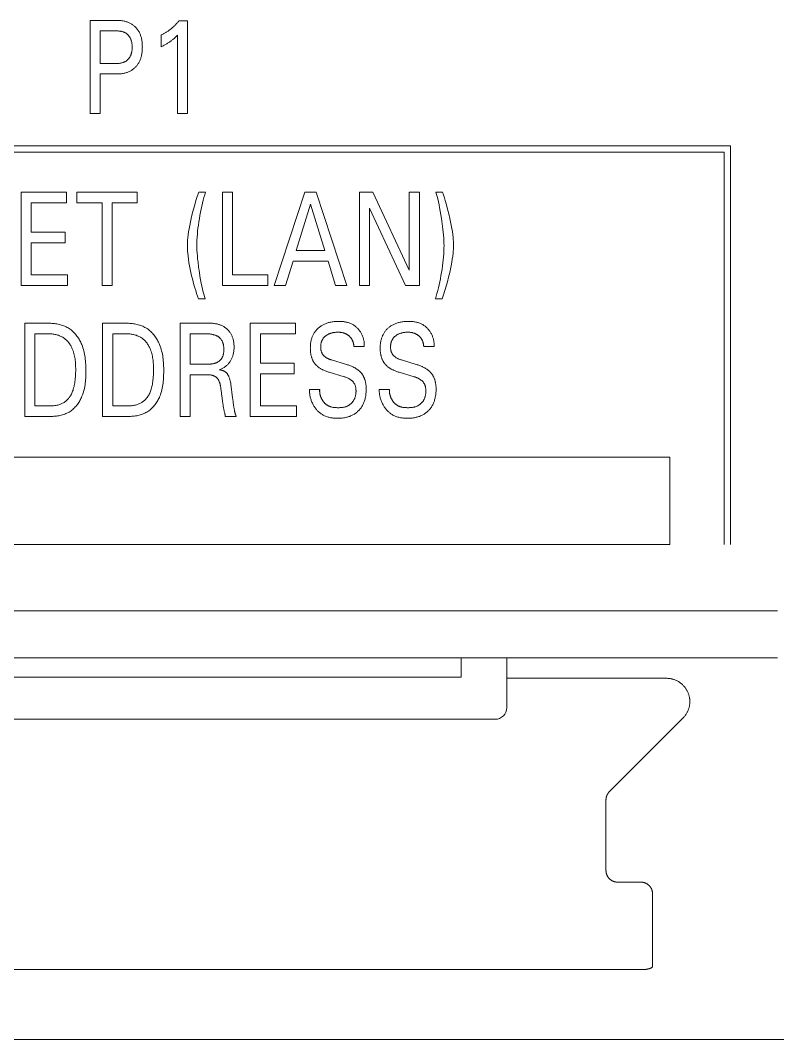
# Model space of a CAD drawing. Header units: millimetres. Extents: x 0 to 420, y 0 to 297.
# Drawn here: x 100.22 to 113.22, y 120.72 to 138.22 of the extents above; entities that cross this region are included whole.
import ezdxf

# ---------------------------------------------------------------- set-up
doc = ezdxf.new("R2010")
doc.units = ezdxf.units.MM
doc.layers.add('eProC - L2', color=41, linetype='Continuous', lineweight=20)

msp = doc.modelspace()

# ---------------------------------------------------------------- linework, layer by layer
at = {"layer": 'eProC - L2', "linetype": 'Continuous'}
for p, q in [((101.42, 136.615), (101.42, 138.215)), ((101.42, 138.215), (101.885, 138.215)), ((102.944, 138.206), (103.09, 138.206)), ((103.09, 138.206), (103.09, 136.615)), ((101.595, 138.034), (101.595, 137.476)), ((101.885, 138.034), (101.595, 138.034)), ((102.638, 137.761), (102.638, 137.96)), ((102.918, 136.615), (102.918, 137.959)), ((101.595, 137.476), (101.885, 137.476)), ((101.595, 137.295), (101.595, 136.615)), ((101.885, 137.295), (101.595, 137.295)), ((101.595, 136.615), (101.42, 136.615)), ((103.09, 136.615), (102.918, 136.615)), ((88.954, 136.06), (112.414, 136.06)), ((112.414, 136.06), (112.414, 129.215)), ((112.304, 135.95), (89.064, 135.95)), ((112.304, 129.215), (112.304, 135.95)), ((100.235, 133.665), (100.235, 135.265)), ((100.235, 135.265), (101.015, 135.265)), ((101.015, 135.265), (101.015, 135.084)), ((101.195, 135.084), (101.195, 135.265)), ((101.195, 135.265), (102.229, 135.265)), ((102.229, 135.265), (102.229, 135.084)), ((103.286, 135.264), (103.402, 135.264)), ((103.691, 133.665), (103.691, 135.265)), ((103.691, 135.265), (103.866, 135.265)), ((103.866, 135.265), (103.866, 133.847)), ((104.583, 133.665), (105.108, 135.265)), ((105.108, 135.265), (105.3, 135.265)), ((105.3, 135.265), (105.826, 133.665)), ((106.046, 133.665), (106.046, 135.265)), ((106.046, 135.265), (106.274, 135.265)), ((106.274, 135.265), (106.899, 133.924)), ((106.899, 133.924), (106.899, 135.265)), ((106.899, 135.265), (107.073, 135.265)), ((107.073, 135.265), (107.073, 133.665)), ((107.354, 135.264), (107.47, 135.264)), ((100.41, 135.084), (100.41, 134.579)), ((101.015, 135.084), (100.41, 135.084)), ((101.625, 135.084), (101.195, 135.084)), ((101.625, 133.665), (101.625, 135.084)), ((101.8, 135.084), (101.8, 133.665)), ((102.229, 135.084), (101.8, 135.084)), ((105.205, 135.059), (104.96, 134.264)), ((105.451, 134.264), (105.205, 135.059)), ((106.22, 134.992), (106.22, 133.665)), ((106.838, 133.665), (106.22, 134.992)), ((100.41, 134.579), (100.991, 134.579)), ((100.991, 134.579), (100.991, 134.398)), ((100.41, 134.398), (100.41, 133.847)), ((100.991, 134.398), (100.41, 134.398)), ((104.96, 134.264), (105.451, 134.264)), ((104.904, 134.083), (104.777, 133.665)), ((105.506, 134.083), (104.904, 134.083)), ((105.635, 133.665), (105.506, 134.083)), ((100.41, 133.847), (101.031, 133.847)), ((101.031, 133.847), (101.031, 133.665)), ((103.866, 133.847), (104.47, 133.847)), ((104.47, 133.847), (104.47, 133.665)), ((101.031, 133.665), (100.235, 133.665)), ((101.8, 133.665), (101.625, 133.665)), ((104.47, 133.665), (103.691, 133.665)), ((104.777, 133.665), (104.583, 133.665)), ((105.826, 133.665), (105.635, 133.665)), ((106.22, 133.665), (106.046, 133.665)), ((107.073, 133.665), (106.838, 133.665)), ((103.396, 133.436), (103.28, 133.436)), ((107.465, 133.436), (107.349, 133.436)), ((100.298, 131.415), (100.298, 133.015)), ((100.298, 133.015), (100.704, 133.015)), ((101.635, 131.415), (101.635, 133.015)), ((101.635, 133.015), (102.04, 133.015)), ((102.966, 131.415), (102.966, 133.015)), ((102.966, 133.015), (103.476, 133.015)), ((104.168, 131.415), (104.168, 133.015)), ((104.168, 133.015), (104.948, 133.015)), ((104.948, 133.015), (104.948, 132.834)), ((100.473, 132.834), (100.473, 131.597)), ((100.704, 132.834), (100.473, 132.834)), ((101.81, 132.834), (101.81, 131.597)), ((102.04, 132.834), (101.81, 132.834)), ((103.141, 132.834), (103.141, 132.314)), ((103.4, 132.834), (103.141, 132.834)), ((104.343, 132.834), (104.343, 132.329)), ((104.948, 132.834), (104.343, 132.834)), ((106.127, 132.615), (105.949, 132.615)), ((107.326, 132.615), (107.148, 132.615)), ((103.141, 132.314), (103.446, 132.314)), ((104.343, 132.329), (104.925, 132.329)), ((104.925, 132.329), (104.925, 132.148)), ((105.564, 132.385), (105.822, 132.308)), ((106.764, 132.385), (107.021, 132.308)), ((103.141, 132.132), (103.141, 131.415)), ((103.43, 132.132), (103.141, 132.132)), ((104.343, 132.148), (104.343, 131.597)), ((104.925, 132.148), (104.343, 132.148)), ((105.784, 132.097), (105.526, 132.174)), ((106.983, 132.097), (106.725, 132.174)), ((103.675, 131.825), (103.667, 131.892)), ((105.187, 131.879), (105.363, 131.879)), ((106.386, 131.879), (106.562, 131.879)), ((103.875, 131.669), (103.885, 131.599)), ((100.473, 131.597), (100.739, 131.597)), ((101.81, 131.597), (102.075, 131.597)), ((104.343, 131.597), (104.965, 131.597)), ((104.965, 131.597), (104.965, 131.415)), ((100.738, 131.415), (100.298, 131.415)), ((102.074, 131.415), (101.635, 131.415)), ((103.141, 131.415), (102.966, 131.415)), ((103.928, 131.417), (103.742, 131.417)), ((104.965, 131.415), (104.168, 131.415)), ((89.954, 130.715), (111.374, 130.715)), ((111.374, 130.715), (111.374, 129.215)), ((89.954, 129.215), (111.374, 129.215)), ((88.324, 128.08), (113.224, 128.08)), ((90.574, 127.27), (111.813, 127.27)), ((107.79, 126.937), (107.79, 127.27)), ((108.574, 126.415), (108.574, 127.276)), ((111.813, 127.27), (111.98, 127.27)), ((113.224, 127.27), (111.98, 127.27)), ((107.79, 126.937), (91.355, 126.937)), ((111.317, 126.919), (108.574, 126.919)), ((108.374, 126.215), (90.774, 126.215)), ((110.336, 124.973), (111.599, 126.236)), ((110.277, 123.619), (110.277, 124.831)), ((110.877, 123.419), (110.477, 123.419)), ((111.077, 121.973), (111.077, 123.219)), ((110.877, 121.917), (88.27, 121.917)), ((86.324, 120.715), (175.524, 120.715))]:
    msp.add_line(p, q, dxfattribs=at)
for points in [[(101.885, 137.295), (101.9, 137.295), (101.915, 137.295), (101.93, 137.296), (101.945, 137.298), (101.96, 137.299), (101.975, 137.301), (101.99, 137.304), (102.004, 137.307), (102.018, 137.31), (102.031, 137.314), (102.044, 137.318), (102.057, 137.322), (102.069, 137.327), (102.082, 137.332), (102.094, 137.338), (102.106, 137.344), (102.118, 137.35), (102.129, 137.357), (102.14, 137.364), (102.151, 137.371), (102.161, 137.379), (102.171, 137.387), (102.181, 137.396), (102.191, 137.405), (102.2, 137.414), (102.209, 137.424), (102.217, 137.433), (102.226, 137.443), (102.233, 137.454), (102.241, 137.465), (102.248, 137.476), (102.255, 137.487), (102.261, 137.498), (102.268, 137.511), (102.273, 137.523), (102.279, 137.536), (102.284, 137.549), (102.289, 137.562), (102.293, 137.576), (102.297, 137.589), (102.3, 137.603), (102.304, 137.616), (102.307, 137.634), (102.31, 137.652), (102.312, 137.67), (102.314, 137.688), (102.316, 137.706), (102.317, 137.724), (102.317, 137.742), (102.318, 137.76), (102.317, 137.777), (102.317, 137.795), (102.316, 137.813), (102.314, 137.831), (102.312, 137.848), (102.31, 137.866), (102.307, 137.883), (102.303, 137.901), (102.3, 137.914), (102.297, 137.928), (102.293, 137.941), (102.288, 137.954), (102.284, 137.967), (102.278, 137.98), (102.273, 137.993), (102.267, 138.005), (102.26, 138.017), (102.254, 138.028), (102.247, 138.039), (102.24, 138.05), (102.232, 138.061), (102.224, 138.071), (102.216, 138.081), (102.207, 138.091), (102.198, 138.1), (102.189, 138.109), (102.179, 138.118), (102.169, 138.126), (102.159, 138.134), (102.149, 138.141), (102.138, 138.149), (102.127, 138.156), (102.116, 138.162), (102.104, 138.168), (102.092, 138.174), (102.08, 138.179), (102.067, 138.185), (102.055, 138.189), (102.042, 138.193), (102.029, 138.197), (102.016, 138.201), (102.003, 138.204), (101.986, 138.207), (101.969, 138.21), (101.953, 138.212), (101.936, 138.213), (101.919, 138.215), (101.902, 138.215), (101.885, 138.215)], [(102.944, 138.206), (102.936, 138.196), (102.927, 138.186), (102.918, 138.175), (102.909, 138.165), (102.899, 138.155), (102.89, 138.145), (102.88, 138.135), (102.871, 138.126), (102.861, 138.116), (102.851, 138.107), (102.841, 138.098), (102.831, 138.089), (102.821, 138.081), (102.811, 138.072), (102.801, 138.064), (102.791, 138.056), (102.78, 138.048), (102.77, 138.04), (102.759, 138.033), (102.749, 138.025), (102.739, 138.018), (102.729, 138.012), (102.719, 138.006), (102.709, 138), (102.699, 137.994), (102.689, 137.988), (102.679, 137.982), (102.669, 137.976), (102.659, 137.971), (102.648, 137.966), (102.638, 137.96)], [(101.885, 138.034), (101.895, 138.034), (101.905, 138.034), (101.916, 138.033), (101.926, 138.032), (101.936, 138.031), (101.946, 138.029), (101.956, 138.027), (101.964, 138.025), (101.972, 138.023), (101.98, 138.021), (101.987, 138.018), (101.995, 138.015), (102.003, 138.012), (102.01, 138.009), (102.017, 138.005), (102.024, 138.002), (102.031, 137.998), (102.037, 137.994), (102.043, 137.989), (102.05, 137.985), (102.056, 137.98), (102.062, 137.975), (102.067, 137.969), (102.073, 137.964), (102.078, 137.958), (102.083, 137.952), (102.088, 137.946), (102.093, 137.94), (102.097, 137.934), (102.101, 137.927), (102.105, 137.92), (102.109, 137.914), (102.113, 137.906), (102.116, 137.899), (102.12, 137.891), (102.123, 137.883), (102.125, 137.875), (102.128, 137.867), (102.13, 137.859), (102.132, 137.851), (102.134, 137.843), (102.136, 137.832), (102.138, 137.822), (102.139, 137.811), (102.141, 137.8), (102.141, 137.79), (102.142, 137.779), (102.142, 137.768), (102.143, 137.757), (102.142, 137.747), (102.142, 137.736), (102.141, 137.725), (102.141, 137.714), (102.14, 137.703), (102.138, 137.692), (102.136, 137.682), (102.134, 137.671), (102.132, 137.663), (102.13, 137.655), (102.128, 137.647), (102.126, 137.638), (102.123, 137.631), (102.12, 137.623), (102.117, 137.615), (102.113, 137.607), (102.109, 137.6), (102.106, 137.593), (102.102, 137.586), (102.098, 137.579), (102.093, 137.573), (102.089, 137.567), (102.084, 137.56), (102.079, 137.554), (102.074, 137.549), (102.068, 137.543), (102.062, 137.538), (102.057, 137.532), (102.051, 137.527), (102.044, 137.523), (102.038, 137.518), (102.031, 137.514), (102.025, 137.51), (102.018, 137.506), (102.011, 137.502), (102.003, 137.499), (101.996, 137.496), (101.988, 137.493), (101.98, 137.49), (101.973, 137.488), (101.965, 137.485), (101.957, 137.484), (101.948, 137.482), (101.939, 137.48), (101.93, 137.479), (101.921, 137.478), (101.912, 137.477), (101.903, 137.477), (101.894, 137.476), (101.885, 137.476)], [(102.638, 137.761), (102.651, 137.767), (102.664, 137.774), (102.677, 137.781), (102.691, 137.788), (102.704, 137.795), (102.716, 137.802), (102.728, 137.809), (102.739, 137.815), (102.751, 137.822), (102.762, 137.829), (102.773, 137.837), (102.784, 137.844), (102.794, 137.851), (102.804, 137.858), (102.813, 137.865), (102.823, 137.872), (102.832, 137.879), (102.841, 137.887), (102.849, 137.893), (102.857, 137.9), (102.865, 137.907), (102.874, 137.915), (102.882, 137.923), (102.891, 137.931), (102.904, 137.945), (102.918, 137.959)], [(103.286, 135.264), (103.261, 135.194), (103.238, 135.123), (103.216, 135.048), (103.195, 134.973), (103.175, 134.894), (103.156, 134.815), (103.143, 134.756), (103.131, 134.696), (103.12, 134.637), (103.111, 134.585), (103.104, 134.534), (103.098, 134.482), (103.095, 134.449), (103.093, 134.416), (103.091, 134.383), (103.091, 134.35), (103.091, 134.317), (103.092, 134.283), (103.094, 134.25), (103.097, 134.216), (103.103, 134.165), (103.11, 134.113), (103.118, 134.061), (103.128, 134.002), (103.14, 133.943), (103.152, 133.884), (103.164, 133.831), (103.177, 133.778), (103.191, 133.725), (103.204, 133.675), (103.218, 133.625), (103.233, 133.576), (103.248, 133.529), (103.264, 133.483), (103.28, 133.436)], [(103.396, 133.436), (103.384, 133.474), (103.372, 133.512), (103.362, 133.551), (103.35, 133.6), (103.339, 133.65), (103.329, 133.701), (103.318, 133.762), (103.307, 133.824), (103.297, 133.885), (103.284, 133.976), (103.273, 134.067), (103.267, 134.118), (103.262, 134.17), (103.258, 134.222), (103.255, 134.265), (103.254, 134.307), (103.253, 134.35), (103.253, 134.397), (103.255, 134.444), (103.258, 134.491), (103.262, 134.543), (103.267, 134.594), (103.272, 134.646), (103.279, 134.702), (103.287, 134.758), (103.296, 134.814), (103.306, 134.868), (103.316, 134.922), (103.327, 134.976), (103.338, 135.026), (103.35, 135.076), (103.362, 135.126), (103.375, 135.172), (103.388, 135.219), (103.402, 135.264)], [(107.354, 135.264), (107.367, 135.227), (107.378, 135.189), (107.388, 135.151), (107.4, 135.101), (107.411, 135.051), (107.421, 135.001), (107.432, 134.939), (107.442, 134.877), (107.452, 134.815), (107.465, 134.724), (107.477, 134.633), (107.483, 134.581), (107.488, 134.529), (107.492, 134.478), (107.494, 134.435), (107.496, 134.393), (107.497, 134.35), (107.496, 134.303), (107.494, 134.257), (107.492, 134.21), (107.488, 134.158), (107.483, 134.107), (107.477, 134.055), (107.47, 133.999), (107.462, 133.943), (107.453, 133.887), (107.444, 133.833), (107.434, 133.78), (107.423, 133.726), (107.412, 133.676), (107.4, 133.626), (107.388, 133.576), (107.376, 133.529), (107.363, 133.483), (107.349, 133.436)], [(107.465, 133.436), (107.489, 133.506), (107.511, 133.576), (107.534, 133.65), (107.554, 133.725), (107.575, 133.805), (107.594, 133.884), (107.607, 133.944), (107.619, 134.004), (107.63, 134.064), (107.638, 134.116), (107.646, 134.168), (107.652, 134.219), (107.655, 134.252), (107.657, 134.285), (107.658, 134.318), (107.659, 134.35), (107.659, 134.384), (107.657, 134.418), (107.655, 134.451), (107.652, 134.485), (107.646, 134.537), (107.64, 134.589), (107.632, 134.64), (107.621, 134.699), (107.61, 134.758), (107.597, 134.816), (107.579, 134.895), (107.559, 134.974), (107.539, 135.049), (107.517, 135.123), (107.502, 135.171), (107.487, 135.218), (107.47, 135.264)], [(100.738, 131.415), (100.759, 131.416), (100.78, 131.416), (100.8, 131.418), (100.821, 131.419), (100.842, 131.422), (100.863, 131.425), (100.884, 131.428), (100.904, 131.432), (100.925, 131.437), (100.945, 131.443), (100.965, 131.449), (100.985, 131.456), (101.004, 131.463), (101.023, 131.472), (101.041, 131.481), (101.059, 131.491), (101.077, 131.502), (101.093, 131.513), (101.108, 131.524), (101.123, 131.537), (101.138, 131.55), (101.152, 131.563), (101.166, 131.578), (101.179, 131.592), (101.191, 131.607), (101.203, 131.623), (101.214, 131.639), (101.225, 131.656), (101.236, 131.673), (101.246, 131.69), (101.255, 131.707), (101.264, 131.725), (101.272, 131.743), (101.28, 131.761), (101.291, 131.788), (101.3, 131.816), (101.309, 131.844), (101.316, 131.872), (101.323, 131.9), (101.328, 131.929), (101.333, 131.958), (101.337, 131.987), (101.34, 132.016), (101.343, 132.045), (101.345, 132.074), (101.346, 132.104), (101.347, 132.133), (101.348, 132.163), (101.348, 132.192), (101.348, 132.222), (101.347, 132.251), (101.346, 132.28), (101.345, 132.309), (101.343, 132.339), (101.341, 132.368), (101.338, 132.397), (101.335, 132.425), (101.33, 132.454), (101.325, 132.483), (101.319, 132.511), (101.313, 132.539), (101.305, 132.567), (101.297, 132.595), (101.287, 132.622), (101.276, 132.65), (101.268, 132.669), (101.259, 132.688), (101.25, 132.706), (101.24, 132.725), (101.23, 132.743), (101.219, 132.761), (101.207, 132.778), (101.195, 132.795), (101.182, 132.812), (101.169, 132.828), (101.155, 132.844), (101.141, 132.859), (101.126, 132.873), (101.111, 132.887), (101.095, 132.9), (101.079, 132.912), (101.062, 132.924), (101.044, 132.935), (101.026, 132.945), (101.008, 132.954), (100.989, 132.963), (100.97, 132.971), (100.95, 132.978), (100.931, 132.984), (100.91, 132.99), (100.89, 132.995), (100.87, 133), (100.849, 133.003), (100.828, 133.007), (100.808, 133.01), (100.787, 133.012), (100.766, 133.013), (100.745, 133.015), (100.724, 133.015), (100.704, 133.015)], [(102.074, 131.415), (102.095, 131.416), (102.116, 131.416), (102.137, 131.418), (102.158, 131.419), (102.178, 131.422), (102.199, 131.425), (102.22, 131.428), (102.241, 131.432), (102.261, 131.437), (102.281, 131.443), (102.301, 131.449), (102.321, 131.456), (102.34, 131.463), (102.359, 131.472), (102.378, 131.481), (102.396, 131.491), (102.413, 131.502), (102.429, 131.513), (102.445, 131.524), (102.46, 131.537), (102.474, 131.55), (102.488, 131.563), (102.502, 131.578), (102.515, 131.592), (102.527, 131.607), (102.539, 131.623), (102.551, 131.639), (102.562, 131.656), (102.572, 131.673), (102.582, 131.69), (102.591, 131.707), (102.6, 131.725), (102.609, 131.743), (102.616, 131.761), (102.627, 131.788), (102.637, 131.816), (102.645, 131.844), (102.653, 131.872), (102.659, 131.9), (102.665, 131.929), (102.669, 131.958), (102.673, 131.987), (102.676, 132.016), (102.679, 132.045), (102.681, 132.074), (102.682, 132.104), (102.683, 132.133), (102.684, 132.163), (102.684, 132.192), (102.684, 132.222), (102.684, 132.251), (102.683, 132.28), (102.681, 132.309), (102.68, 132.339), (102.677, 132.368), (102.674, 132.397), (102.671, 132.425), (102.667, 132.454), (102.662, 132.483), (102.656, 132.511), (102.649, 132.539), (102.641, 132.567), (102.633, 132.595), (102.623, 132.622), (102.613, 132.65), (102.604, 132.669), (102.596, 132.688), (102.586, 132.706), (102.576, 132.725), (102.566, 132.743), (102.555, 132.761), (102.543, 132.778), (102.531, 132.795), (102.518, 132.812), (102.505, 132.828), (102.491, 132.844), (102.477, 132.859), (102.462, 132.873), (102.447, 132.887), (102.431, 132.9), (102.415, 132.912), (102.398, 132.924), (102.38, 132.935), (102.362, 132.945), (102.344, 132.954), (102.325, 132.963), (102.306, 132.971), (102.287, 132.978), (102.267, 132.984), (102.247, 132.99), (102.226, 132.995), (102.206, 133), (102.185, 133.003), (102.165, 133.007), (102.144, 133.01), (102.123, 133.012), (102.102, 133.013), (102.081, 133.015), (102.061, 133.015), (102.04, 133.015)], [(103.638, 132.216), (103.651, 132.221), (103.663, 132.226), (103.676, 132.232), (103.688, 132.238), (103.699, 132.244), (103.71, 132.251), (103.722, 132.258), (103.732, 132.265), (103.743, 132.273), (103.753, 132.281), (103.763, 132.289), (103.773, 132.298), (103.781, 132.306), (103.789, 132.314), (103.797, 132.323), (103.805, 132.332), (103.812, 132.342), (103.82, 132.351), (103.826, 132.361), (103.833, 132.371), (103.839, 132.381), (103.845, 132.392), (103.85, 132.403), (103.855, 132.414), (103.86, 132.425), (103.864, 132.437), (103.868, 132.448), (103.872, 132.46), (103.875, 132.472), (103.878, 132.484), (103.882, 132.499), (103.884, 132.514), (103.887, 132.529), (103.888, 132.544), (103.89, 132.559), (103.891, 132.574), (103.891, 132.59), (103.892, 132.605), (103.891, 132.619), (103.891, 132.634), (103.89, 132.648), (103.889, 132.663), (103.887, 132.677), (103.886, 132.692), (103.883, 132.706), (103.88, 132.72), (103.877, 132.734), (103.874, 132.747), (103.87, 132.759), (103.866, 132.771), (103.862, 132.783), (103.857, 132.795), (103.852, 132.807), (103.847, 132.818), (103.841, 132.829), (103.834, 132.84), (103.828, 132.85), (103.822, 132.859), (103.816, 132.868), (103.809, 132.876), (103.802, 132.885), (103.795, 132.893), (103.787, 132.901), (103.779, 132.909), (103.771, 132.916), (103.763, 132.924), (103.753, 132.931), (103.744, 132.938), (103.734, 132.945), (103.724, 132.952), (103.714, 132.958), (103.703, 132.964), (103.693, 132.969), (103.682, 132.975), (103.671, 132.98), (103.659, 132.984), (103.647, 132.989), (103.635, 132.993), (103.623, 132.996), (103.611, 133), (103.599, 133.003), (103.587, 133.005), (103.571, 133.008), (103.555, 133.01), (103.539, 133.012), (103.524, 133.014), (103.508, 133.015), (103.492, 133.015), (103.476, 133.015)], [(106.127, 132.615), (106.128, 132.628), (106.128, 132.641), (106.128, 132.654), (106.127, 132.667), (106.126, 132.68), (106.125, 132.693), (106.123, 132.707), (106.12, 132.72), (106.117, 132.732), (106.114, 132.745), (106.111, 132.758), (106.107, 132.771), (106.102, 132.783), (106.097, 132.796), (106.092, 132.808), (106.086, 132.82), (106.08, 132.832), (106.074, 132.844), (106.067, 132.855), (106.06, 132.866), (106.053, 132.877), (106.045, 132.888), (106.037, 132.899), (106.029, 132.909), (106.02, 132.919), (106.012, 132.929), (106.002, 132.938), (105.993, 132.947), (105.983, 132.956), (105.973, 132.964), (105.963, 132.972), (105.952, 132.979), (105.941, 132.986), (105.93, 132.993), (105.919, 132.999), (105.906, 133.006), (105.894, 133.011), (105.88, 133.017), (105.867, 133.021), (105.853, 133.026), (105.84, 133.03), (105.826, 133.033), (105.812, 133.036), (105.798, 133.039), (105.783, 133.041), (105.769, 133.043), (105.755, 133.044), (105.74, 133.045), (105.726, 133.046), (105.711, 133.047), (105.697, 133.047), (105.682, 133.047), (105.664, 133.047), (105.646, 133.046), (105.628, 133.045), (105.61, 133.044), (105.592, 133.042), (105.574, 133.039), (105.556, 133.036), (105.542, 133.033), (105.528, 133.03), (105.514, 133.026), (105.5, 133.022), (105.487, 133.018), (105.473, 133.013), (105.46, 133.008), (105.446, 133.002), (105.434, 132.996), (105.422, 132.99), (105.41, 132.983), (105.398, 132.977), (105.386, 132.969), (105.375, 132.962), (105.364, 132.954), (105.353, 132.945), (105.343, 132.937), (105.334, 132.929), (105.325, 132.92), (105.316, 132.911), (105.307, 132.902), (105.299, 132.892), (105.291, 132.882), (105.283, 132.872), (105.276, 132.862), (105.269, 132.851), (105.262, 132.84), (105.256, 132.829), (105.25, 132.817), (105.244, 132.805), (105.239, 132.793), (105.234, 132.781), (105.23, 132.769), (105.225, 132.757), (105.222, 132.744), (105.218, 132.731), (105.215, 132.717), (105.212, 132.702), (105.209, 132.687), (105.207, 132.673), (105.205, 132.658), (105.204, 132.643), (105.203, 132.628)], [(107.326, 132.615), (107.327, 132.628), (107.327, 132.641), (107.327, 132.654), (107.326, 132.667), (107.325, 132.68), (107.324, 132.693), (107.322, 132.707), (107.32, 132.72), (107.317, 132.732), (107.314, 132.745), (107.31, 132.758), (107.306, 132.771), (107.301, 132.783), (107.296, 132.796), (107.291, 132.808), (107.286, 132.82), (107.28, 132.832), (107.273, 132.844), (107.267, 132.855), (107.26, 132.866), (107.252, 132.877), (107.245, 132.888), (107.237, 132.899), (107.228, 132.909), (107.22, 132.919), (107.211, 132.929), (107.202, 132.938), (107.192, 132.947), (107.182, 132.956), (107.172, 132.964), (107.162, 132.972), (107.151, 132.979), (107.141, 132.986), (107.13, 132.993), (107.118, 132.999), (107.106, 133.006), (107.093, 133.011), (107.08, 133.017), (107.066, 133.021), (107.053, 133.026), (107.039, 133.03), (107.025, 133.033), (107.011, 133.036), (106.997, 133.039), (106.983, 133.041), (106.968, 133.043), (106.954, 133.044), (106.939, 133.045), (106.925, 133.046), (106.91, 133.047), (106.896, 133.047), (106.882, 133.047), (106.863, 133.047), (106.845, 133.046), (106.827, 133.045), (106.809, 133.044), (106.791, 133.042), (106.773, 133.039), (106.755, 133.036), (106.741, 133.033), (106.727, 133.03), (106.713, 133.026), (106.7, 133.022), (106.686, 133.018), (106.672, 133.013), (106.659, 133.008), (106.646, 133.002), (106.633, 132.996), (106.621, 132.99), (106.609, 132.983), (106.597, 132.977), (106.586, 132.969), (106.574, 132.962), (106.563, 132.954), (106.552, 132.945), (106.542, 132.937), (106.533, 132.929), (106.524, 132.92), (106.515, 132.911), (106.506, 132.902), (106.498, 132.892), (106.49, 132.882), (106.482, 132.872), (106.475, 132.862), (106.468, 132.851), (106.461, 132.84), (106.455, 132.829), (106.449, 132.817), (106.443, 132.805), (106.438, 132.793), (106.433, 132.781), (106.429, 132.769), (106.425, 132.757), (106.421, 132.744), (106.418, 132.731), (106.414, 132.717), (106.411, 132.702), (106.408, 132.687), (106.406, 132.673), (106.404, 132.658), (106.403, 132.643), (106.402, 132.628)], [(100.704, 132.834), (100.72, 132.834), (100.736, 132.833), (100.752, 132.832), (100.768, 132.831), (100.784, 132.829), (100.8, 132.827), (100.816, 132.824), (100.832, 132.821), (100.847, 132.817), (100.863, 132.812), (100.878, 132.808), (100.893, 132.802), (100.908, 132.796), (100.923, 132.79), (100.937, 132.782), (100.951, 132.775), (100.964, 132.766), (100.977, 132.758), (100.989, 132.748), (101, 132.739), (101.012, 132.728), (101.022, 132.718), (101.033, 132.706), (101.043, 132.695), (101.052, 132.683), (101.062, 132.671), (101.07, 132.658), (101.079, 132.645), (101.087, 132.632), (101.094, 132.618), (101.102, 132.605), (101.108, 132.591), (101.115, 132.577), (101.121, 132.562), (101.129, 132.541), (101.136, 132.519), (101.143, 132.497), (101.149, 132.474), (101.154, 132.452), (101.158, 132.429), (101.162, 132.407), (101.165, 132.384), (101.167, 132.361), (101.169, 132.338), (101.171, 132.315), (101.172, 132.292), (101.172, 132.269), (101.173, 132.246), (101.173, 132.223), (101.173, 132.192), (101.172, 132.16), (101.17, 132.129), (101.169, 132.098), (101.166, 132.067), (101.163, 132.036), (101.16, 132.014), (101.156, 131.992), (101.153, 131.97), (101.148, 131.949), (101.144, 131.927), (101.138, 131.906), (101.132, 131.884), (101.127, 131.867), (101.12, 131.849), (101.114, 131.832), (101.107, 131.816), (101.099, 131.799), (101.09, 131.783), (101.081, 131.767), (101.074, 131.755), (101.065, 131.743), (101.057, 131.732), (101.048, 131.721), (101.039, 131.711), (101.029, 131.7), (101.018, 131.691), (101.008, 131.681), (100.997, 131.673), (100.985, 131.664), (100.973, 131.656), (100.961, 131.649), (100.949, 131.642), (100.936, 131.636), (100.923, 131.63), (100.91, 131.625), (100.896, 131.62), (100.883, 131.616), (100.865, 131.611), (100.847, 131.607), (100.83, 131.604), (100.812, 131.601), (100.794, 131.599), (100.775, 131.598), (100.757, 131.597), (100.739, 131.597)], [(102.04, 132.834), (102.056, 132.834), (102.072, 132.833), (102.088, 132.832), (102.104, 132.831), (102.12, 132.829), (102.136, 132.827), (102.152, 132.824), (102.168, 132.821), (102.184, 132.817), (102.199, 132.812), (102.215, 132.808), (102.23, 132.802), (102.245, 132.796), (102.259, 132.79), (102.273, 132.782), (102.287, 132.775), (102.301, 132.766), (102.313, 132.758), (102.325, 132.748), (102.337, 132.739), (102.348, 132.728), (102.359, 132.718), (102.369, 132.706), (102.379, 132.695), (102.389, 132.683), (102.398, 132.671), (102.407, 132.658), (102.415, 132.645), (102.423, 132.632), (102.431, 132.618), (102.438, 132.605), (102.445, 132.591), (102.451, 132.577), (102.457, 132.562), (102.465, 132.541), (102.473, 132.519), (102.479, 132.497), (102.485, 132.474), (102.49, 132.452), (102.494, 132.429), (102.498, 132.407), (102.501, 132.384), (102.503, 132.361), (102.505, 132.338), (102.507, 132.315), (102.508, 132.292), (102.509, 132.269), (102.509, 132.246), (102.509, 132.223), (102.509, 132.192), (102.508, 132.16), (102.507, 132.129), (102.505, 132.098), (102.502, 132.067), (102.499, 132.036), (102.496, 132.014), (102.493, 131.992), (102.489, 131.97), (102.485, 131.949), (102.48, 131.927), (102.474, 131.906), (102.468, 131.884), (102.463, 131.867), (102.457, 131.849), (102.45, 131.832), (102.443, 131.816), (102.435, 131.799), (102.427, 131.783), (102.417, 131.767), (102.41, 131.755), (102.402, 131.743), (102.393, 131.732), (102.384, 131.721), (102.375, 131.711), (102.365, 131.7), (102.355, 131.691), (102.344, 131.681), (102.333, 131.673), (102.322, 131.664), (102.31, 131.656), (102.298, 131.649), (102.285, 131.642), (102.272, 131.636), (102.259, 131.63), (102.246, 131.625), (102.233, 131.62), (102.219, 131.616), (102.201, 131.611), (102.184, 131.607), (102.166, 131.604), (102.148, 131.601), (102.13, 131.599), (102.112, 131.598), (102.094, 131.597), (102.075, 131.597)], [(103.4, 132.834), (103.415, 132.834), (103.43, 132.834), (103.444, 132.833), (103.459, 132.832), (103.474, 132.831), (103.489, 132.829), (103.499, 132.827), (103.51, 132.826), (103.52, 132.824), (103.531, 132.822), (103.541, 132.819), (103.551, 132.816), (103.562, 132.813), (103.569, 132.811), (103.576, 132.808), (103.583, 132.805), (103.59, 132.802), (103.597, 132.799), (103.604, 132.795), (103.611, 132.792), (103.618, 132.788), (103.623, 132.784), (103.629, 132.779), (103.635, 132.775), (103.64, 132.771), (103.645, 132.766), (103.65, 132.761), (103.655, 132.756), (103.66, 132.75), (103.664, 132.745), (103.668, 132.739), (103.673, 132.734), (103.677, 132.727), (103.681, 132.72), (103.685, 132.712), (103.689, 132.705), (103.692, 132.697), (103.695, 132.69), (103.698, 132.682), (103.701, 132.674), (103.703, 132.666), (103.705, 132.658), (103.708, 132.649), (103.71, 132.639), (103.711, 132.629), (103.713, 132.62), (103.714, 132.61), (103.715, 132.6), (103.716, 132.59), (103.716, 132.581), (103.716, 132.571), (103.716, 132.561), (103.716, 132.552), (103.716, 132.544), (103.716, 132.535), (103.715, 132.527), (103.714, 132.519), (103.713, 132.51), (103.712, 132.502), (103.711, 132.494), (103.709, 132.485), (103.707, 132.477), (103.705, 132.469), (103.703, 132.461), (103.7, 132.453), (103.697, 132.446), (103.694, 132.438), (103.69, 132.431), (103.686, 132.423), (103.683, 132.417), (103.679, 132.411), (103.675, 132.405), (103.67, 132.4), (103.666, 132.394), (103.661, 132.389), (103.656, 132.383), (103.65, 132.378), (103.645, 132.373), (103.639, 132.369), (103.634, 132.364), (103.628, 132.36), (103.622, 132.356), (103.615, 132.352), (103.609, 132.348), (103.603, 132.344), (103.596, 132.341), (103.588, 132.337), (103.58, 132.334), (103.571, 132.331), (103.563, 132.328), (103.554, 132.325), (103.545, 132.323), (103.536, 132.321), (103.527, 132.32), (103.518, 132.318), (103.509, 132.317), (103.5, 132.316), (103.491, 132.315), (103.482, 132.315), (103.473, 132.314), (103.464, 132.314), (103.455, 132.314), (103.446, 132.314)], [(105.564, 132.385), (105.555, 132.388), (105.546, 132.391), (105.537, 132.394), (105.528, 132.397), (105.52, 132.401), (105.511, 132.405), (105.502, 132.409), (105.494, 132.413), (105.485, 132.418), (105.477, 132.423), (105.469, 132.428), (105.462, 132.434), (105.456, 132.438), (105.45, 132.443), (105.444, 132.448), (105.439, 132.453), (105.434, 132.458), (105.429, 132.464), (105.424, 132.469), (105.419, 132.475), (105.415, 132.481), (105.411, 132.487), (105.407, 132.493), (105.403, 132.499), (105.4, 132.506), (105.397, 132.513), (105.394, 132.52), (105.391, 132.527), (105.389, 132.534), (105.387, 132.541), (105.385, 132.549), (105.384, 132.556), (105.382, 132.564), (105.381, 132.571), (105.381, 132.579), (105.38, 132.586), (105.379, 132.594), (105.379, 132.602), (105.379, 132.61), (105.379, 132.619), (105.38, 132.628), (105.381, 132.637), (105.382, 132.645), (105.383, 132.654), (105.384, 132.662), (105.386, 132.671), (105.388, 132.679), (105.39, 132.688), (105.393, 132.695), (105.395, 132.702), (105.398, 132.71), (105.401, 132.717), (105.404, 132.724), (105.408, 132.731), (105.411, 132.737), (105.415, 132.744), (105.42, 132.751), (105.424, 132.757), (105.429, 132.763), (105.434, 132.769), (105.439, 132.775), (105.444, 132.78), (105.45, 132.785), (105.455, 132.791), (105.461, 132.795), (105.467, 132.8), (105.474, 132.805), (105.48, 132.809), (105.488, 132.814), (105.496, 132.819), (105.504, 132.823), (105.512, 132.827), (105.52, 132.831), (105.529, 132.835), (105.538, 132.838), (105.547, 132.841), (105.556, 132.844), (105.566, 132.847), (105.576, 132.85), (105.585, 132.852), (105.595, 132.854), (105.605, 132.855), (105.616, 132.857), (105.627, 132.858), (105.638, 132.86), (105.649, 132.86), (105.66, 132.861), (105.671, 132.861), (105.682, 132.861), (105.692, 132.861), (105.701, 132.861), (105.711, 132.86), (105.72, 132.859), (105.729, 132.858), (105.739, 132.857), (105.748, 132.855), (105.758, 132.853), (105.768, 132.85), (105.778, 132.847)], [(105.778, 132.847), (105.784, 132.845), (105.789, 132.843), (105.795, 132.841), (105.801, 132.838), (105.806, 132.836), (105.811, 132.833), (105.816, 132.831), (105.821, 132.828), (105.826, 132.825), (105.831, 132.823), (105.836, 132.82), (105.84, 132.817), (105.845, 132.813), (105.849, 132.81), (105.854, 132.807), (105.858, 132.803), (105.862, 132.8), (105.867, 132.797), (105.871, 132.793), (105.874, 132.789), (105.878, 132.786), (105.882, 132.782), (105.886, 132.778), (105.889, 132.774), (105.893, 132.77), (105.896, 132.766), (105.9, 132.761), (105.903, 132.757), (105.906, 132.753), (105.909, 132.748), (105.912, 132.744), (105.914, 132.739), (105.917, 132.735), (105.92, 132.73), (105.922, 132.725), (105.924, 132.72), (105.927, 132.715), (105.929, 132.71), (105.931, 132.705), (105.933, 132.7), (105.934, 132.695), (105.936, 132.69), (105.938, 132.684), (105.939, 132.679), (105.941, 132.673), (105.942, 132.667), (105.943, 132.662), (105.945, 132.656), (105.946, 132.65), (105.946, 132.644), (105.947, 132.639), (105.948, 132.633), (105.948, 132.627), (105.949, 132.621), (105.949, 132.615)], [(106.764, 132.385), (106.755, 132.388), (106.745, 132.391), (106.737, 132.394), (106.728, 132.397), (106.719, 132.401), (106.71, 132.405), (106.701, 132.409), (106.693, 132.413), (106.685, 132.418), (106.677, 132.423), (106.669, 132.428), (106.661, 132.434), (106.655, 132.438), (106.649, 132.443), (106.644, 132.448), (106.638, 132.453), (106.633, 132.458), (106.628, 132.464), (106.623, 132.469), (106.619, 132.475), (106.614, 132.481), (106.61, 132.487), (106.606, 132.493), (106.602, 132.499), (106.599, 132.506), (106.596, 132.513), (106.593, 132.52), (106.591, 132.527), (106.588, 132.534), (106.586, 132.541), (106.584, 132.549), (106.583, 132.556), (106.582, 132.564), (106.581, 132.571), (106.58, 132.579), (106.579, 132.586), (106.579, 132.594), (106.579, 132.602), (106.579, 132.61), (106.579, 132.619), (106.579, 132.628), (106.58, 132.637), (106.581, 132.645), (106.582, 132.654), (106.584, 132.662), (106.585, 132.671), (106.587, 132.679), (106.59, 132.688), (106.592, 132.695), (106.595, 132.702), (106.597, 132.71), (106.6, 132.717), (106.604, 132.724), (106.607, 132.731), (106.611, 132.737), (106.615, 132.744), (106.619, 132.751), (106.623, 132.757), (106.628, 132.763), (106.633, 132.769), (106.638, 132.775), (106.643, 132.78), (106.649, 132.785), (106.655, 132.791), (106.661, 132.795), (106.667, 132.8), (106.673, 132.805), (106.679, 132.809), (106.687, 132.814), (106.695, 132.819), (106.703, 132.823), (106.711, 132.827), (106.72, 132.831), (106.728, 132.835), (106.737, 132.838), (106.746, 132.841), (106.756, 132.844), (106.765, 132.847), (106.775, 132.85), (106.785, 132.852), (106.794, 132.854), (106.804, 132.855), (106.815, 132.857), (106.826, 132.858), (106.837, 132.86), (106.848, 132.86), (106.859, 132.861), (106.87, 132.861), (106.882, 132.861), (106.891, 132.861), (106.9, 132.861), (106.91, 132.86), (106.919, 132.859), (106.928, 132.858), (106.938, 132.857), (106.947, 132.855), (106.957, 132.853), (106.967, 132.85), (106.977, 132.847)], [(106.977, 132.847), (106.983, 132.845), (106.989, 132.843), (106.994, 132.841), (107, 132.838), (107.006, 132.836), (107.011, 132.833), (107.016, 132.831), (107.021, 132.828), (107.025, 132.825), (107.03, 132.823), (107.035, 132.82), (107.04, 132.817), (107.044, 132.813), (107.049, 132.81), (107.053, 132.807), (107.058, 132.803), (107.062, 132.8), (107.066, 132.797), (107.07, 132.793), (107.074, 132.789), (107.078, 132.786), (107.081, 132.782), (107.085, 132.778), (107.089, 132.774), (107.092, 132.77), (107.096, 132.766), (107.099, 132.761), (107.102, 132.757), (107.105, 132.753), (107.108, 132.748), (107.111, 132.744), (107.114, 132.739), (107.116, 132.735), (107.119, 132.73), (107.121, 132.725), (107.124, 132.72), (107.126, 132.715), (107.128, 132.71), (107.13, 132.705), (107.132, 132.7), (107.134, 132.695), (107.135, 132.69), (107.137, 132.684), (107.139, 132.679), (107.14, 132.673), (107.141, 132.667), (107.143, 132.662), (107.144, 132.656), (107.145, 132.65), (107.146, 132.644), (107.146, 132.639), (107.147, 132.633), (107.148, 132.627), (107.148, 132.621), (107.148, 132.615)], [(105.203, 132.628), (105.202, 132.614), (105.202, 132.6), (105.201, 132.586), (105.202, 132.574), (105.202, 132.563), (105.202, 132.552), (105.203, 132.541), (105.204, 132.53), (105.205, 132.518), (105.206, 132.507), (105.208, 132.496), (105.21, 132.485), (105.212, 132.474), (105.214, 132.464), (105.216, 132.455), (105.219, 132.445), (105.222, 132.435), (105.225, 132.426), (105.228, 132.416), (105.231, 132.407), (105.235, 132.398), (105.239, 132.389), (105.243, 132.38), (105.247, 132.372), (105.251, 132.364), (105.255, 132.357), (105.26, 132.35), (105.264, 132.343), (105.269, 132.335), (105.274, 132.329), (105.279, 132.322), (105.285, 132.315), (105.29, 132.309), (105.296, 132.302), (105.303, 132.295), (105.31, 132.288), (105.317, 132.282), (105.324, 132.275), (105.332, 132.269), (105.339, 132.263), (105.347, 132.257), (105.355, 132.252), (105.364, 132.246), (105.374, 132.24), (105.383, 132.234), (105.393, 132.229), (105.402, 132.223), (105.412, 132.218), (105.422, 132.214), (105.432, 132.209), (105.445, 132.203), (105.458, 132.198), (105.472, 132.192), (105.485, 132.187), (105.499, 132.183), (105.513, 132.178), (105.526, 132.174)], [(106.402, 132.628), (106.401, 132.614), (106.401, 132.6), (106.401, 132.586), (106.401, 132.574), (106.401, 132.563), (106.402, 132.552), (106.402, 132.541), (106.403, 132.53), (106.404, 132.518), (106.406, 132.507), (106.407, 132.496), (106.409, 132.485), (106.411, 132.474), (106.413, 132.464), (106.416, 132.455), (106.418, 132.445), (106.421, 132.435), (106.424, 132.426), (106.427, 132.416), (106.431, 132.407), (106.434, 132.398), (106.438, 132.389), (106.443, 132.38), (106.446, 132.372), (106.451, 132.364), (106.455, 132.357), (106.459, 132.35), (106.464, 132.343), (106.468, 132.335), (106.473, 132.329), (106.479, 132.322), (106.484, 132.315), (106.489, 132.309), (106.495, 132.302), (106.502, 132.295), (106.509, 132.288), (106.516, 132.282), (106.523, 132.275), (106.531, 132.269), (106.539, 132.263), (106.547, 132.257), (106.555, 132.252), (106.564, 132.246), (106.573, 132.24), (106.582, 132.234), (106.592, 132.229), (106.602, 132.223), (106.611, 132.218), (106.621, 132.214), (106.631, 132.209), (106.644, 132.203), (106.658, 132.198), (106.671, 132.192), (106.685, 132.187), (106.698, 132.183), (106.712, 132.178), (106.725, 132.174)], [(106.16, 131.865), (106.16, 131.887), (106.16, 131.899), (106.16, 131.91), (106.159, 131.922), (106.159, 131.933), (106.158, 131.945), (106.156, 131.956), (106.155, 131.968), (106.153, 131.979), (106.151, 131.99), (106.149, 132.002), (106.147, 132.011), (106.145, 132.02), (106.143, 132.029), (106.14, 132.038), (106.137, 132.047), (106.134, 132.055), (106.131, 132.064), (106.128, 132.073), (106.124, 132.082), (106.12, 132.09), (106.116, 132.098), (106.112, 132.106), (106.108, 132.114), (106.103, 132.122), (106.098, 132.129), (106.094, 132.136), (106.089, 132.144), (106.083, 132.151), (106.078, 132.158), (106.072, 132.164), (106.067, 132.171), (106.061, 132.178), (106.054, 132.185), (106.046, 132.192), (106.039, 132.198), (106.031, 132.205), (106.024, 132.211), (106.016, 132.217), (106.008, 132.223), (105.999, 132.229), (105.99, 132.235), (105.98, 132.241), (105.97, 132.247), (105.961, 132.252), (105.951, 132.258), (105.94, 132.263), (105.93, 132.268), (105.92, 132.272), (105.906, 132.278), (105.892, 132.284), (105.878, 132.289), (105.864, 132.294), (105.85, 132.299), (105.836, 132.304), (105.822, 132.308)], [(107.359, 131.865), (107.36, 131.887), (107.359, 131.899), (107.359, 131.91), (107.359, 131.922), (107.358, 131.933), (107.357, 131.945), (107.356, 131.956), (107.354, 131.968), (107.353, 131.979), (107.351, 131.99), (107.349, 132.002), (107.347, 132.011), (107.344, 132.02), (107.342, 132.029), (107.339, 132.038), (107.337, 132.047), (107.334, 132.055), (107.33, 132.064), (107.327, 132.073), (107.323, 132.082), (107.319, 132.09), (107.315, 132.098), (107.311, 132.106), (107.307, 132.114), (107.302, 132.122), (107.298, 132.129), (107.293, 132.136), (107.288, 132.144), (107.283, 132.151), (107.277, 132.158), (107.272, 132.164), (107.266, 132.171), (107.26, 132.178), (107.253, 132.185), (107.246, 132.192), (107.238, 132.198), (107.231, 132.205), (107.223, 132.211), (107.215, 132.217), (107.207, 132.223), (107.199, 132.229), (107.189, 132.235), (107.18, 132.241), (107.17, 132.247), (107.16, 132.252), (107.15, 132.258), (107.14, 132.263), (107.129, 132.268), (107.119, 132.272), (107.105, 132.278), (107.092, 132.284), (107.078, 132.289), (107.064, 132.294), (107.05, 132.299), (107.035, 132.304), (107.021, 132.308)], [(103.43, 132.132), (103.437, 132.132), (103.445, 132.132), (103.452, 132.132), (103.46, 132.131), (103.467, 132.131), (103.475, 132.13), (103.482, 132.129), (103.49, 132.128), (103.497, 132.126), (103.503, 132.125), (103.508, 132.124), (103.514, 132.123), (103.52, 132.121), (103.525, 132.12), (103.531, 132.118), (103.536, 132.116), (103.541, 132.114), (103.547, 132.112), (103.552, 132.109), (103.556, 132.107), (103.56, 132.105), (103.564, 132.103), (103.568, 132.101), (103.572, 132.098), (103.576, 132.096), (103.58, 132.093), (103.584, 132.09), (103.587, 132.087), (103.591, 132.084), (103.594, 132.081), (103.598, 132.078), (103.601, 132.074), (103.604, 132.07), (103.608, 132.066), (103.611, 132.062), (103.614, 132.058), (103.617, 132.054), (103.619, 132.049), (103.622, 132.045), (103.625, 132.04), (103.627, 132.036), (103.63, 132.03), (103.633, 132.024), (103.636, 132.018), (103.638, 132.011), (103.641, 132.005), (103.643, 131.999), (103.645, 131.992), (103.647, 131.986), (103.649, 131.979), (103.651, 131.973), (103.654, 131.964), (103.656, 131.955), (103.658, 131.946), (103.66, 131.937), (103.661, 131.928), (103.663, 131.919), (103.664, 131.91), (103.665, 131.901), (103.667, 131.892)], [(103.855, 131.824), (103.848, 131.884), (103.844, 131.914), (103.842, 131.933), (103.839, 131.951), (103.837, 131.969), (103.834, 131.987), (103.83, 132.005), (103.826, 132.023), (103.824, 132.034), (103.821, 132.044), (103.818, 132.055), (103.815, 132.065), (103.812, 132.075), (103.808, 132.085), (103.804, 132.095), (103.8, 132.105), (103.797, 132.112), (103.793, 132.119), (103.79, 132.125), (103.786, 132.131), (103.782, 132.138), (103.778, 132.144), (103.774, 132.15), (103.769, 132.155), (103.765, 132.16), (103.76, 132.165), (103.755, 132.17), (103.749, 132.174), (103.744, 132.178), (103.738, 132.182), (103.732, 132.186), (103.726, 132.19), (103.719, 132.193), (103.712, 132.196), (103.705, 132.199), (103.698, 132.202), (103.69, 132.204), (103.68, 132.207), (103.67, 132.21), (103.659, 132.212), (103.649, 132.214), (103.638, 132.216)], [(105.784, 132.097), (105.794, 132.094), (105.803, 132.091), (105.813, 132.087), (105.823, 132.084), (105.832, 132.08), (105.842, 132.076), (105.851, 132.071), (105.86, 132.067), (105.87, 132.062), (105.878, 132.056), (105.887, 132.051), (105.896, 132.045), (105.902, 132.04), (105.908, 132.035), (105.914, 132.03), (105.92, 132.025), (105.926, 132.019), (105.931, 132.014), (105.937, 132.008), (105.942, 132.002), (105.947, 131.995), (105.951, 131.989), (105.955, 131.983), (105.959, 131.976), (105.963, 131.969), (105.966, 131.961), (105.97, 131.953), (105.973, 131.945), (105.975, 131.937), (105.977, 131.929), (105.979, 131.921), (105.981, 131.912), (105.982, 131.904), (105.983, 131.895), (105.984, 131.886), (105.985, 131.878), (105.985, 131.869), (105.986, 131.859), (105.986, 131.849), (105.986, 131.84), (105.985, 131.83), (105.985, 131.82), (105.984, 131.81), (105.983, 131.801), (105.981, 131.791), (105.979, 131.782), (105.978, 131.772), (105.975, 131.763), (105.973, 131.753), (105.97, 131.744), (105.967, 131.735), (105.963, 131.726), (105.959, 131.717), (105.955, 131.709), (105.951, 131.7), (105.947, 131.693), (105.942, 131.686), (105.938, 131.68), (105.933, 131.673), (105.928, 131.666), (105.923, 131.66), (105.917, 131.654), (105.912, 131.648), (105.906, 131.642), (105.9, 131.636), (105.894, 131.631), (105.888, 131.626), (105.881, 131.621), (105.875, 131.616), (105.868, 131.611), (105.861, 131.607), (105.854, 131.603), (105.847, 131.599), (105.838, 131.594), (105.828, 131.59), (105.819, 131.586), (105.809, 131.583), (105.799, 131.58), (105.789, 131.577), (105.779, 131.575), (105.768, 131.573), (105.758, 131.571), (105.748, 131.569), (105.737, 131.568), (105.727, 131.567), (105.716, 131.566), (105.706, 131.566), (105.695, 131.565), (105.685, 131.565), (105.674, 131.565), (105.662, 131.565), (105.65, 131.566), (105.639, 131.566), (105.627, 131.567), (105.615, 131.568), (105.604, 131.57), (105.592, 131.571), (105.581, 131.574), (105.57, 131.576), (105.558, 131.579), (105.547, 131.582)], [(106.983, 132.097), (106.993, 132.094), (107.003, 132.091), (107.012, 132.087), (107.022, 132.084), (107.032, 132.08), (107.041, 132.076), (107.051, 132.071), (107.06, 132.067), (107.069, 132.062), (107.078, 132.056), (107.086, 132.051), (107.095, 132.045), (107.101, 132.04), (107.108, 132.035), (107.114, 132.03), (107.119, 132.025), (107.125, 132.019), (107.131, 132.014), (107.136, 132.008), (107.141, 132.002), (107.146, 131.995), (107.15, 131.989), (107.155, 131.983), (107.159, 131.976), (107.162, 131.969), (107.166, 131.961), (107.169, 131.953), (107.172, 131.945), (107.174, 131.937), (107.177, 131.929), (107.178, 131.921), (107.18, 131.912), (107.181, 131.904), (107.183, 131.895), (107.183, 131.886), (107.184, 131.878), (107.185, 131.869), (107.185, 131.859), (107.185, 131.849), (107.185, 131.84), (107.184, 131.83), (107.184, 131.82), (107.183, 131.81), (107.182, 131.801), (107.18, 131.791), (107.179, 131.782), (107.177, 131.772), (107.175, 131.763), (107.172, 131.753), (107.169, 131.744), (107.166, 131.735), (107.162, 131.726), (107.159, 131.717), (107.154, 131.709), (107.15, 131.7), (107.146, 131.693), (107.142, 131.686), (107.137, 131.68), (107.132, 131.673), (107.127, 131.666), (107.122, 131.66), (107.117, 131.654), (107.111, 131.648), (107.105, 131.642), (107.099, 131.636), (107.093, 131.631), (107.087, 131.626), (107.081, 131.621), (107.074, 131.616), (107.067, 131.611), (107.06, 131.607), (107.053, 131.603), (107.046, 131.599), (107.037, 131.594), (107.027, 131.59), (107.018, 131.586), (107.008, 131.583), (106.998, 131.58), (106.988, 131.577), (106.978, 131.575), (106.968, 131.573), (106.957, 131.571), (106.947, 131.569), (106.937, 131.568), (106.926, 131.567), (106.916, 131.566), (106.905, 131.566), (106.894, 131.565), (106.884, 131.565), (106.873, 131.565), (106.862, 131.565), (106.85, 131.566), (106.838, 131.566), (106.826, 131.567), (106.815, 131.568), (106.803, 131.57), (106.792, 131.571), (106.78, 131.574), (106.769, 131.576), (106.758, 131.579), (106.746, 131.582)], [(103.675, 131.825), (103.678, 131.796), (103.682, 131.768), (103.694, 131.682)], [(103.875, 131.669), (103.865, 131.743), (103.855, 131.824)], [(105.187, 131.879), (105.187, 131.864), (105.187, 131.849), (105.187, 131.834), (105.188, 131.819), (105.19, 131.804), (105.192, 131.789), (105.194, 131.775), (105.197, 131.76), (105.2, 131.745), (105.204, 131.73), (105.208, 131.716), (105.213, 131.701), (105.218, 131.687), (105.224, 131.673), (105.23, 131.659), (105.236, 131.645), (105.243, 131.631), (105.25, 131.617), (105.257, 131.604), (105.264, 131.592), (105.272, 131.58), (105.28, 131.569), (105.288, 131.557), (105.296, 131.546), (105.305, 131.535), (105.314, 131.525), (105.323, 131.515), (105.333, 131.505), (105.343, 131.495), (105.353, 131.486), (105.363, 131.477), (105.374, 131.469), (105.385, 131.461), (105.396, 131.453), (105.408, 131.446), (105.42, 131.439), (105.433, 131.432), (105.447, 131.425), (105.461, 131.419), (105.475, 131.414), (105.49, 131.409), (105.505, 131.404), (105.52, 131.401), (105.535, 131.397), (105.55, 131.394), (105.565, 131.391), (105.581, 131.389), (105.596, 131.387), (105.612, 131.386), (105.627, 131.385), (105.643, 131.384), (105.659, 131.384), (105.674, 131.384), (105.693, 131.384), (105.712, 131.385), (105.731, 131.386), (105.75, 131.388), (105.769, 131.39), (105.788, 131.393), (105.806, 131.397), (105.821, 131.4), (105.835, 131.404), (105.85, 131.408), (105.864, 131.412), (105.878, 131.417), (105.892, 131.423), (105.906, 131.429), (105.92, 131.435), (105.932, 131.442), (105.945, 131.449), (105.957, 131.456), (105.969, 131.464), (105.981, 131.472), (105.992, 131.481), (106.003, 131.49), (106.014, 131.499), (106.025, 131.509), (106.035, 131.52), (106.045, 131.53), (106.054, 131.541), (106.063, 131.553), (106.072, 131.564), (106.08, 131.576), (106.088, 131.588), (106.095, 131.601), (106.103, 131.614), (106.11, 131.628), (106.116, 131.642), (106.122, 131.657), (106.127, 131.671), (106.132, 131.686), (106.136, 131.7), (106.14, 131.715), (106.144, 131.73), (106.148, 131.749), (106.152, 131.768), (106.154, 131.787), (106.157, 131.807), (106.158, 131.826), (106.159, 131.845), (106.16, 131.865)], [(105.547, 131.582), (105.541, 131.584), (105.535, 131.587), (105.529, 131.589), (105.523, 131.592), (105.517, 131.594), (105.511, 131.597), (105.505, 131.6), (105.5, 131.603), (105.495, 131.606), (105.489, 131.609), (105.484, 131.613), (105.479, 131.616), (105.474, 131.62), (105.469, 131.624), (105.465, 131.628), (105.46, 131.632), (105.455, 131.636), (105.451, 131.64), (105.447, 131.645), (105.442, 131.649), (105.438, 131.654), (105.434, 131.659), (105.43, 131.663), (105.426, 131.668), (105.422, 131.673), (105.419, 131.678), (105.415, 131.683), (105.411, 131.689), (105.408, 131.694), (105.405, 131.699), (105.402, 131.705), (105.398, 131.71), (105.395, 131.716), (105.393, 131.722), (105.39, 131.727), (105.387, 131.733), (105.385, 131.739), (105.382, 131.745), (105.38, 131.751), (105.378, 131.756), (105.376, 131.762), (105.374, 131.768), (105.372, 131.775), (105.37, 131.781), (105.369, 131.787), (105.368, 131.793), (105.366, 131.799), (105.365, 131.805), (105.364, 131.811), (105.363, 131.817), (105.363, 131.824), (105.362, 131.83), (105.362, 131.836), (105.361, 131.842), (105.361, 131.848), (105.361, 131.855), (105.361, 131.861), (105.362, 131.867), (105.362, 131.873), (105.363, 131.879)], [(106.386, 131.879), (106.386, 131.864), (106.386, 131.849), (106.386, 131.834), (106.387, 131.819), (106.389, 131.804), (106.391, 131.789), (106.393, 131.775), (106.396, 131.76), (106.4, 131.745), (106.403, 131.73), (106.408, 131.716), (106.412, 131.701), (106.417, 131.687), (106.423, 131.673), (106.429, 131.659), (106.435, 131.645), (106.442, 131.631), (106.449, 131.617), (106.456, 131.604), (106.464, 131.592), (106.471, 131.58), (106.479, 131.569), (106.487, 131.557), (106.496, 131.546), (106.504, 131.535), (106.513, 131.525), (106.523, 131.515), (106.532, 131.505), (106.542, 131.495), (106.552, 131.486), (106.563, 131.477), (106.573, 131.469), (106.584, 131.461), (106.596, 131.453), (106.607, 131.446), (106.619, 131.439), (106.632, 131.432), (106.646, 131.425), (106.66, 131.419), (106.675, 131.414), (106.689, 131.409), (106.704, 131.404), (106.719, 131.401), (106.734, 131.397), (106.749, 131.394), (106.765, 131.391), (106.78, 131.389), (106.795, 131.387), (106.811, 131.386), (106.827, 131.385), (106.842, 131.384), (106.858, 131.384), (106.873, 131.384), (106.893, 131.384), (106.912, 131.385), (106.931, 131.386), (106.949, 131.388), (106.968, 131.39), (106.987, 131.393), (107.006, 131.397), (107.02, 131.4), (107.035, 131.404), (107.049, 131.408), (107.063, 131.412), (107.078, 131.417), (107.092, 131.423), (107.105, 131.429), (107.119, 131.435), (107.132, 131.442), (107.144, 131.449), (107.156, 131.456), (107.168, 131.464), (107.18, 131.472), (107.192, 131.481), (107.203, 131.49), (107.214, 131.499), (107.224, 131.509), (107.234, 131.52), (107.244, 131.53), (107.254, 131.541), (107.263, 131.553), (107.271, 131.564), (107.28, 131.576), (107.287, 131.588), (107.295, 131.601), (107.302, 131.614), (107.309, 131.628), (107.315, 131.642), (107.321, 131.657), (107.326, 131.671), (107.331, 131.686), (107.336, 131.7), (107.34, 131.715), (107.343, 131.73), (107.347, 131.749), (107.351, 131.768), (107.354, 131.787), (107.356, 131.807), (107.358, 131.826), (107.359, 131.845), (107.359, 131.865)], [(106.746, 131.582), (106.74, 131.584), (106.734, 131.587), (106.728, 131.589), (106.722, 131.592), (106.716, 131.594), (106.71, 131.597), (106.705, 131.6), (106.699, 131.603), (106.694, 131.606), (106.689, 131.609), (106.684, 131.613), (106.679, 131.616), (106.674, 131.62), (106.669, 131.624), (106.664, 131.628), (106.659, 131.632), (106.655, 131.636), (106.65, 131.64), (106.646, 131.645), (106.642, 131.649), (106.637, 131.654), (106.633, 131.659), (106.629, 131.663), (106.625, 131.668), (106.622, 131.673), (106.618, 131.678), (106.614, 131.683), (106.611, 131.689), (106.607, 131.694), (106.604, 131.699), (106.601, 131.705), (106.598, 131.71), (106.595, 131.716), (106.592, 131.722), (106.589, 131.727), (106.586, 131.733), (106.584, 131.739), (106.582, 131.745), (106.579, 131.751), (106.577, 131.756), (106.575, 131.762), (106.573, 131.768), (106.571, 131.775), (106.57, 131.781), (106.568, 131.787), (106.567, 131.793), (106.566, 131.799), (106.564, 131.805), (106.563, 131.811), (106.563, 131.817), (106.562, 131.824), (106.561, 131.83), (106.561, 131.836), (106.561, 131.842), (106.561, 131.848), (106.561, 131.855), (106.561, 131.861), (106.561, 131.867), (106.562, 131.873), (106.562, 131.879)], [(103.694, 131.682), (103.699, 131.639), (103.703, 131.612)], [(103.703, 131.612), (103.705, 131.598), (103.707, 131.585), (103.709, 131.571), (103.711, 131.557), (103.714, 131.544), (103.717, 131.53), (103.72, 131.517), (103.722, 131.51), (103.724, 131.503), (103.729, 131.481)], [(103.729, 131.481), (103.731, 131.474), (103.733, 131.467), (103.735, 131.46), (103.736, 131.453), (103.738, 131.446), (103.739, 131.438), (103.74, 131.431), (103.741, 131.424), (103.742, 131.417)], [(103.9, 131.512), (103.892, 131.556), (103.89, 131.567), (103.888, 131.578), (103.887, 131.588), (103.885, 131.599)], [(103.915, 131.454), (103.914, 131.457), (103.913, 131.46), (103.912, 131.463), (103.91, 131.468), (103.909, 131.473), (103.907, 131.479), (103.906, 131.484), (103.905, 131.49), (103.903, 131.496), (103.902, 131.501), (103.901, 131.507), (103.9, 131.512)], [(103.928, 131.417), (103.927, 131.42), (103.927, 131.423), (103.926, 131.425), (103.925, 131.428), (103.924, 131.431), (103.923, 131.434), (103.922, 131.437), (103.921, 131.44), (103.92, 131.443), (103.915, 131.454)], [(111.599, 126.236), (111.607, 126.244), (111.615, 126.252), (111.622, 126.261), (111.629, 126.27), (111.636, 126.278), (111.643, 126.288), (111.649, 126.297), (111.655, 126.306), (111.661, 126.316), (111.667, 126.326), (111.672, 126.335), (111.677, 126.346), (111.682, 126.356), (111.686, 126.366), (111.69, 126.376), (111.694, 126.387), (111.698, 126.398), (111.701, 126.408), (111.704, 126.419), (111.706, 126.43), (111.709, 126.441), (111.711, 126.452), (111.713, 126.463), (111.714, 126.474), (111.715, 126.485), (111.716, 126.497), (111.716, 126.508), (111.716, 126.519), (111.716, 126.53), (111.716, 126.541), (111.715, 126.553), (111.714, 126.564), (111.713, 126.575), (111.711, 126.586), (111.709, 126.597), (111.706, 126.608), (111.704, 126.619), (111.701, 126.63), (111.698, 126.64), (111.694, 126.651), (111.69, 126.662), (111.686, 126.672), (111.682, 126.682), (111.677, 126.693), (111.672, 126.703), (111.667, 126.712), (111.661, 126.722), (111.655, 126.732), (111.649, 126.741), (111.643, 126.75), (111.636, 126.759), (111.629, 126.768), (111.622, 126.777), (111.615, 126.785), (111.607, 126.794), (111.599, 126.802), (111.591, 126.81), (111.583, 126.817), (111.575, 126.825), (111.566, 126.832), (111.557, 126.838), (111.548, 126.845), (111.539, 126.851), (111.529, 126.858), (111.52, 126.863), (111.51, 126.869), (111.5, 126.874), (111.49, 126.879), (111.48, 126.884), (111.47, 126.888), (111.459, 126.893), (111.449, 126.896), (111.438, 126.9), (111.427, 126.903), (111.416, 126.906), (111.406, 126.909), (111.395, 126.911), (111.383, 126.913), (111.372, 126.915), (111.361, 126.916), (111.35, 126.917), (111.339, 126.918), (111.328, 126.919), (111.317, 126.919)], [(110.277, 124.831), (110.277, 124.835), (110.277, 124.838), (110.278, 124.842), (110.278, 124.845), (110.278, 124.849), (110.278, 124.852), (110.279, 124.856), (110.279, 124.859), (110.28, 124.863), (110.28, 124.866), (110.281, 124.869), (110.282, 124.873), (110.282, 124.876), (110.283, 124.88), (110.284, 124.883), (110.285, 124.887), (110.286, 124.89), (110.287, 124.894), (110.289, 124.897), (110.29, 124.901), (110.291, 124.904), (110.293, 124.908), (110.294, 124.911), (110.296, 124.915), (110.297, 124.918), (110.299, 124.921), (110.3, 124.925), (110.302, 124.928), (110.304, 124.931), (110.306, 124.934), (110.308, 124.937), (110.31, 124.94), (110.312, 124.943), (110.313, 124.946), (110.316, 124.949), (110.318, 124.952), (110.32, 124.954), (110.322, 124.957), (110.324, 124.96), (110.326, 124.962), (110.329, 124.965), (110.331, 124.968), (110.333, 124.97), (110.336, 124.973)], [(110.477, 123.419), (110.472, 123.419), (110.468, 123.419), (110.463, 123.419), (110.458, 123.42), (110.453, 123.42), (110.448, 123.421), (110.444, 123.422), (110.439, 123.423), (110.434, 123.424), (110.429, 123.425), (110.425, 123.426), (110.42, 123.427), (110.415, 123.429), (110.411, 123.43), (110.406, 123.432), (110.402, 123.434), (110.397, 123.436), (110.393, 123.438), (110.389, 123.44), (110.384, 123.442), (110.38, 123.444), (110.376, 123.446), (110.372, 123.449), (110.368, 123.452), (110.364, 123.454), (110.36, 123.457), (110.356, 123.46), (110.352, 123.463), (110.348, 123.466), (110.345, 123.469), (110.341, 123.472), (110.338, 123.476), (110.334, 123.479), (110.331, 123.483), (110.328, 123.486), (110.324, 123.49), (110.321, 123.494), (110.318, 123.497), (110.316, 123.501), (110.313, 123.505), (110.31, 123.509), (110.307, 123.513), (110.305, 123.517), (110.303, 123.522), (110.3, 123.526), (110.298, 123.53), (110.296, 123.535), (110.294, 123.539), (110.292, 123.543), (110.29, 123.548), (110.289, 123.552), (110.287, 123.557), (110.286, 123.562), (110.284, 123.566), (110.283, 123.571), (110.282, 123.576), (110.281, 123.58), (110.28, 123.585), (110.279, 123.59), (110.279, 123.595), (110.278, 123.6), (110.278, 123.604), (110.278, 123.609), (110.277, 123.614), (110.277, 123.619)], [(111.077, 123.219), (111.077, 123.224), (111.077, 123.229), (111.077, 123.234), (111.076, 123.239), (111.076, 123.244), (111.075, 123.249), (111.074, 123.254), (111.073, 123.259), (111.072, 123.263), (111.071, 123.268), (111.07, 123.273), (111.069, 123.278), (111.067, 123.282), (111.065, 123.287), (111.064, 123.291), (111.062, 123.296), (111.06, 123.3), (111.058, 123.305), (111.056, 123.309), (111.053, 123.314), (111.051, 123.318), (111.049, 123.322), (111.046, 123.326), (111.043, 123.33), (111.041, 123.334), (111.038, 123.338), (111.035, 123.342), (111.032, 123.346), (111.029, 123.35), (111.025, 123.353), (111.022, 123.357), (111.019, 123.36), (111.015, 123.364), (111.011, 123.367), (111.008, 123.37), (111.004, 123.374), (111, 123.377), (110.996, 123.38), (110.992, 123.383), (110.988, 123.385), (110.984, 123.388), (110.98, 123.391), (110.975, 123.393), (110.971, 123.396), (110.966, 123.398), (110.962, 123.4), (110.957, 123.402), (110.953, 123.404), (110.948, 123.406), (110.943, 123.408), (110.939, 123.409), (110.934, 123.411), (110.93, 123.412), (110.925, 123.413), (110.92, 123.414), (110.916, 123.415), (110.911, 123.416), (110.906, 123.417), (110.901, 123.417), (110.896, 123.418), (110.892, 123.418), (110.887, 123.419), (110.882, 123.419), (110.877, 123.419)], [(111.077, 121.973), (111.077, 121.972), (111.077, 121.97), (111.076, 121.969), (111.076, 121.968), (111.075, 121.966), (111.075, 121.965), (111.074, 121.964), (111.073, 121.962), (111.072, 121.961), (111.071, 121.96), (111.07, 121.959), (111.069, 121.958), (111.068, 121.957), (111.066, 121.955), (111.064, 121.954), (111.062, 121.952), (111.06, 121.95), (111.057, 121.949), (111.055, 121.947), (111.053, 121.946), (111.05, 121.945), (111.048, 121.944), (111.045, 121.943), (111.042, 121.941), (111.04, 121.94), (111.037, 121.94), (111.033, 121.938), (111.028, 121.936), (111.023, 121.935), (111.018, 121.933), (111.013, 121.932), (111.008, 121.931), (111.003, 121.929), (110.998, 121.928), (110.993, 121.927), (110.986, 121.926), (110.979, 121.925), (110.972, 121.923), (110.966, 121.922), (110.959, 121.921), (110.952, 121.921), (110.945, 121.92), (110.938, 121.919), (110.93, 121.919), (110.923, 121.918), (110.915, 121.918), (110.908, 121.917), (110.9, 121.917), (110.892, 121.917), (110.885, 121.917), (110.877, 121.917)]]:
    msp.add_lwpolyline(points, dxfattribs=at)
msp.add_arc((108.374, 126.415), 0.2, 270, 0, dxfattribs=at)

doc.saveas('drawing.dxf')
